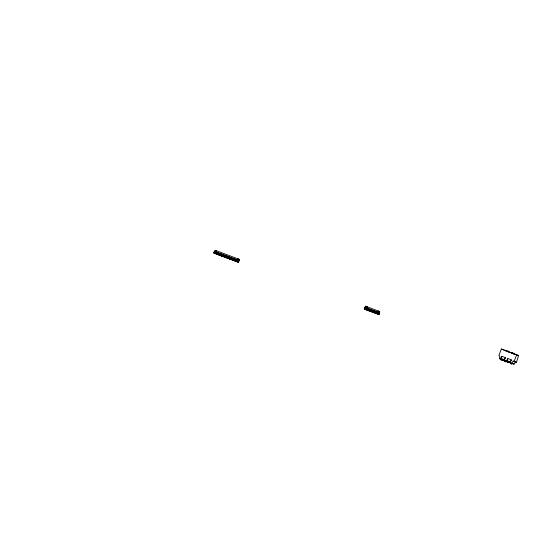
<?xml version="1.0" encoding="UTF-8"?>
<svg xmlns="http://www.w3.org/2000/svg" width="546" height="546" viewBox="0 0 546 546"><rect width="100%" height="100%" fill="white"/><g stroke="black" fill="none" stroke-linecap="round" stroke-linejoin="round"><path stroke-width="0.82" d="M379.231 312.735L379.19 313.09M236.698 261.275L236.78 261.664L236.923 261.281M236.657 261.514L238.179 262.162L239.196 260.647L239.237 259.336L237.715 258.688L236.657 261.514L213.848 252.982L213.991 252.6L214.858 252.928M370.7 311.002L370.666 311.452L370.611 310.94M377.149 313.759L378.671 314.407L379.545 313.274L379.729 311.589L378.207 310.933L377.149 313.759L364.243 308.927L365.445 308.586M239.237 259.336L215.158 250.28L214.182 251.672L214.1 253.105L215.622 253.754L238.431 262.285L238.52 261.507M379.729 311.589L365.554 306.217L364.585 307.61L364.503 309.043L366.018 309.698L378.924 314.53L379.013 313.752M226.003 257.453L226.604 256.954M378.207 313.663L379.067 314.141M220.154 255.275L220.413 255.125M221.198 255.262L221.157 255.842L221.116 255.269M226.911 257.425L226.87 257.971L226.815 257.459M499.447 358.626L499.822 356.081L498.839 355.712L501.337 349.024L518.584 355.562L516.42 362.394L513.144 361.043L512.046 363.322L499.447 358.626L501.637 359.582L501.958 358.729L500.839 358.312L501.685 356.251L505.371 357.63L504.436 359.657L503.248 359.207L502.436 360.38L503.002 360.073M227.668 257.971L227.764 258.306L228.76 256.668M372.365 311.486L372.317 312.066L372.283 311.493M374.03 312.032L373.355 312.012M507.766 351.849L507.835 350.832M513.745 354.081L513.813 353.057M216.12 253.603C216.612 253.672 217.929 251.317 216.257 253.883M221.826 255.794L221.922 256.129L222.065 255.74M367.281 309.828L367.362 310.224L367.513 309.835M373.116 312.066L373.211 312.401L373.512 311.95M508.073 351.836L508.142 350.989M514.052 354.067L514.12 353.221M223.485 256.354L223.573 256.743L223.717 256.361M229.334 258.531L229.416 258.92L229.907 258.183M235.046 260.66L235.128 261.049L235.271 260.667M237.749 261.268L237.667 261.998L237.633 261.425M374.788 312.565C374.604 314.066 376.187 310.408 375.73 311.759M238.725 260.729L238.431 262.285M217.786 254.163L217.854 254.613L217.888 254.177M219.451 254.716C219.383 255.999 222.208 250.832 219.56 255.119M225.15 256.907L225.218 257.357L225.259 256.907M230.992 259.084C230.815 260.592 232.391 256.927 231.934 258.285M231.77 259.309L231.825 259.821L231.968 259.432L231.101 259.097M233.408 259.985L233.476 260.435L233.62 260.053M368.946 310.387L369.014 310.838L369.055 310.408M375.703 312.571L375.764 312.913M232.664 259.643C232.521 261.015 235.387 255.781 232.773 260.039M369.867 310.592L369.908 311.165L370.208 310.715M375.587 312.721L375.621 313.295M376.46 313.117L376.515 313.629L376.999 312.892M378.125 313.67L378.05 314.196M216.926 253.706L216.967 254.279M218.577 254.32L218.618 254.893M222.768 255.883L222.809 256.456L223.805 254.818M228.487 258.012L228.521 258.586M230.139 258.627L230.173 259.207M234.33 260.189L234.37 260.77L234.855 260.026M235.981 260.804L236.015 261.384L236.322 260.933M366.564 309.364L366.605 309.937M368.216 309.978L368.257 310.551M371.519 311.206L371.56 311.78L372.604 310.162L371.614 311.67M373.935 312.107L373.969 312.681M378.89 313.95L378.924 314.53M504.313 360.701L504.204 361.206L505.814 361.827L505.657 361.234L505.814 361.827M213.848 252.982L214.796 251.46L214.551 251.972M214.605 253.269L214.749 252.887M215.281 252.32L215.602 251.761L214.735 253.31M215.499 253.603L215.643 253.214L216.4 253.501M218.345 253.876L217.144 254.218L218.093 252.689M218.141 252.709L217.956 253.078M218.052 254.115C217.84 255.617 219.062 251.959 218.755 253.378M218.946 254.45L218.912 254.88L219.792 253.324L218.946 254.45L219.704 254.729M221.355 255.344L221.321 255.781L222.202 254.218L221.464 255.391L220.591 255.064L220.447 255.446L221.232 254.32M221.301 254.32L221.403 253.917L220.591 255.064M223.007 255.965L222.242 255.678L222.099 256.06L223.048 254.532M223.096 254.552L222.788 255.078M223.853 254.839L223.676 255.207M223.894 256.292C224.897 254.354 226.105 255.767 224.659 256.579M226.31 257.193L225.546 256.907C225.334 258.408 226.556 254.75 226.256 256.17M227.013 256.449L227.122 256.054L226.167 257.575M227.962 257.808L227.197 257.528L227.054 257.91L227.395 257.637M228.808 256.681L227.819 258.197M228.849 258.142L228.815 258.572L229.661 256.995L228.849 258.142L229.613 258.422M231.265 259.036L230.501 258.756C230.296 260.23 231.531 256.695 231.204 258.012M232.917 259.657L232.152 259.37C231.961 260.974 233.934 255.862 232.275 259.405M234.568 260.271L233.804 259.985C233.572 261.438 235.108 257.514 234.336 259.418M236.22 260.886L235.456 260.599L235.312 260.988L236.09 259.862M236.159 259.862L236.268 259.459L235.456 260.599M236.923 260.149L237.032 259.746L236.357 260.906M365.097 307.801L365.24 307.412L364.51 308.572M365.008 309.207L365.151 308.824M365.895 309.541L366.038 309.159L366.905 309.486L367.649 308.313L366.789 309.862L366.803 309.439M369.123 309.302C369.417 307.971 368.625 311.411 367.69 309.773C367.485 311.247 368.721 307.712 368.4 309.029M368.454 310.053L368.42 310.49L369.089 309.316M370.106 310.674L369.342 310.387C369.116 311.875 370.42 308.224 370.011 309.63M370.993 311.002L370.959 311.432L371.806 309.862L370.993 311.002L371.758 311.288M373.409 311.902L372.645 311.616L372.502 312.005L373.444 310.476M373.348 310.879L373.498 310.49M374.112 311.159L374.222 310.763L373.266 312.285M374.297 312.23L374.263 312.667L375.109 311.09L374.297 312.23L375.061 312.517M376.713 313.131L375.948 312.851L375.805 313.233L376.583 312.107M376.651 312.107L376.76 311.705L375.948 312.851M377.272 313.916L377.416 313.527M378.16 314.243L378.31 313.861M500.9 358.34L501.481 356.845M501.842 356.313L501.562 356.736M502.02 358.756L501.521 359.985L501.139 359.896L501.31 359.445L514.086 364.196L515.431 362.025M504.524 361.343L504.688 359.896M507.998 360.981L507.118 362.121L507.5 362.216L507.998 360.981L506.818 360.537L507.664 358.476L511.349 359.862L510.414 361.882L509.227 361.438L508.415 362.605L508.981 362.298M506.879 360.565L507.821 358.545M511.52 352.839L511.977 353.009M510.599 362.1L510.182 363.438L511.793 364.059L511.636 363.465L511.793 364.059M510.667 362.128L510.503 363.575M516.42 362.394L514.134 361.411L516.639 354.729M227.457 257.521L228.051 256.402L227.197 257.528M231.067 257.951L230.501 258.756M368.257 308.968L367.69 309.773M230.146 257.855L230.46 257.296L229.47 258.811M235.101 259.705L235.415 259.145L234.425 260.654M365.683 308.258L365.997 307.698L365.151 309.234M370.638 310.101L370.952 309.548L369.963 311.056M377.245 312.565L377.559 312.005L376.569 313.52M505.651 350.921L506.231 350.232M511.786 352.873L512.209 352.463M223.642 255.221L222.864 256.347M231.9 258.299L231.122 259.425M365.001 307.828L364.243 308.927M375.696 311.78L374.918 312.906M236.855 260.149L236.077 261.268M215.622 253.637L216.489 252.088L215.643 253.214M366.025 309.575L366.892 308.033L366.038 309.159M512.871 353.337C512.012 352.832 513.022 353.699 512.564 353.214M512.441 353.31L512.667 353.398M516.571 354.832L518.584 355.562M216.694 250.867L215.158 250.28M216.639 251.003L216.53 250.955M507.814 351.542L515.171 354.286M513.793 353.774L515.806 354.545M513.144 361.043L514.134 361.411M366.823 306.852L367.287 307.029L366.932 306.893M364.728 307.227L379.688 312.892M214.332 251.283L239.196 260.647M364.585 307.61L379.545 313.274M214.182 251.672L239.052 261.029M371.703 311.397L372.461 311.684M504.368 360.756L505.985 361.377M216.346 253.61L217.11 253.897M217.997 254.224L218.762 254.511M226.256 257.303L227.02 257.589M227.907 257.917L228.665 258.203M229.559 258.538L230.316 258.818M501.139 359.896L502.436 360.38M507.118 362.121L508.415 362.605M509.193 352.061L501.337 349.024M511.349 359.862L510.414 361.882M505.371 357.63L504.436 359.657M512.046 363.322L514.086 364.196M365.554 306.217L367.076 306.872M366.557 306.599L367.335 306.893L366.605 306.62"/></g></svg>
